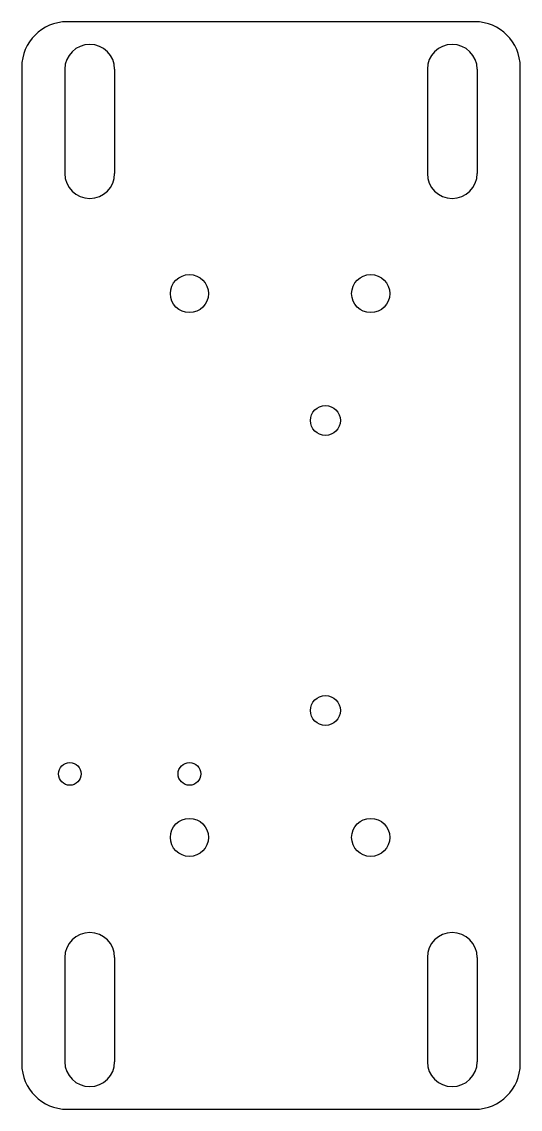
# Model space of a CAD drawing. Header units: millimetres. Extents: x -28 to 28, y -60 to 60.
import ezdxf

# ---------------------------------------------------------------- set-up
doc = ezdxf.new("R2010")
doc.units = ezdxf.units.MM

msp = doc.modelspace()

# ---------------------------------------------------------------- linework, layer by layer
at = {"color": 7, "linetype": 'Continuous', "lineweight": 25}
for p, q in [((22.5, 60), (-22.5, 60)), ((-27.5, 55), (-27.5, -55)), ((-22.75, 54.75), (-22.75, 43.25)), ((-17.25, 54.75), (-17.25, 43.25)), ((17.25, 54.75), (17.25, 43.25)), ((22.75, 54.75), (22.75, 43.25)), ((27.5, -55), (27.5, 55)), ((-22.75, -43.25), (-22.75, -54.75)), ((-17.25, -43.25), (-17.25, -54.75)), ((17.25, -43.25), (17.25, -54.75)), ((22.75, -43.25), (22.75, -54.75)), ((-22.5, -60), (22.5, -60))]:
    msp.add_line(p, q, dxfattribs=at)
for centre, radius in [((-9, 30), 2.1), ((11, 30), 2.1), ((6, 16), 1.65), ((6, -16), 1.65), ((-22.2, -23), 1.25), ((-9, -23), 1.25), ((-9, -30), 2.1), ((11, -30), 2.1)]:
    msp.add_circle(centre, radius, dxfattribs=at)
for centre, radius, start, end in [((-22.5, 55), 5, 90, 180), ((22.5, 55), 5, 0, 90), ((-20, 54.75), 2.75, 0, 180), ((20, 54.75), 2.75, 0, 180), ((-20, 43.25), 2.75, 180, 0), ((20, 43.25), 2.75, 180, 0), ((-20, -43.25), 2.75, 0, 180), ((20, -43.25), 2.75, 0, 180), ((-22.5, -55), 5, 180, 270), ((-20, -54.75), 2.75, 180, 0), ((20, -54.75), 2.75, 180, 0), ((22.5, -55), 5, 270, 0)]:
    msp.add_arc(centre, radius, start, end, dxfattribs=at)

doc.saveas('drawing.dxf')
